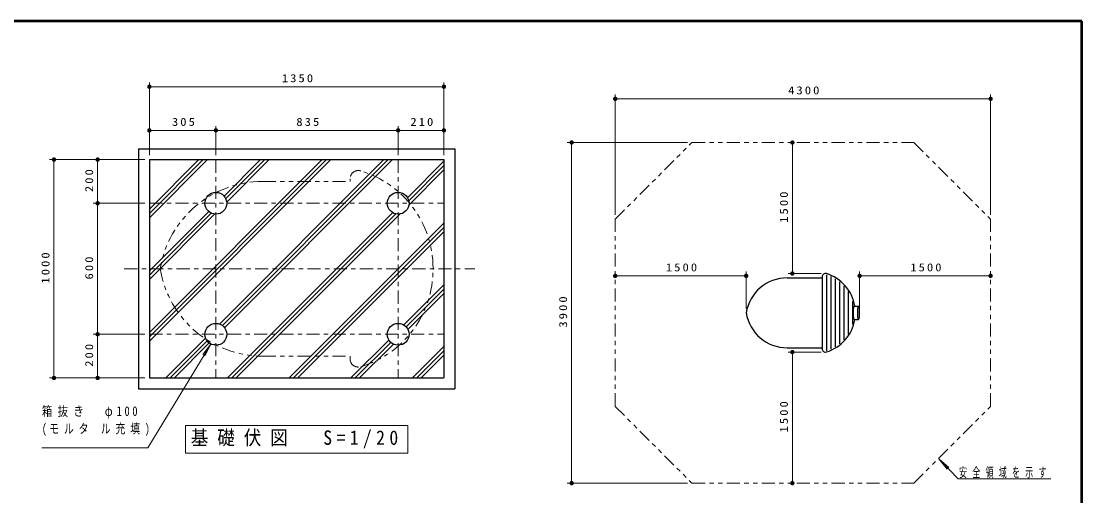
# Model space of a CAD drawing. Units: millimetres on the paper, scale 1:20. Extents: x -385 to 0, y -12 to 267.
# Drawn here: x -243 to 0, y 158.3 to 267 of the extents above; entities that cross this region are included whole.
import ezdxf

# ---------------------------------------------------------------- set-up
doc = ezdxf.new("R2010")
doc.units = ezdxf.units.MM
doc.linetypes.add('USER2', pattern=[6, 3, -1, 1, -1])
doc.linetypes.add('USER3', pattern=[8, 3, -1, 1, -1, 1, -1])
doc.layers.add('LY_1', color=7, linetype='Continuous', lineweight=13)
doc.layers.add('LY_2', color=7, linetype='Continuous', lineweight=13)
doc.styles.add('ＭＳ ゴシック', font='')
doc.styles.get('ＭＳ ゴシック').set_extended_font_data('MS Gothic')

# ---------------------------------------------------------------- blocks, each defined once
blk = doc.blocks.new('filled_dot')
at = {"color": 0, "linetype": 'Continuous', "lineweight": -2, "const_width": 1.25}
blk.add_lwpolyline([(-0.625, 0, 1), (0.625, 0, 1)], format="xyb", close=True, dxfattribs=at)

msp = doc.modelspace()

# ---------------------------------------------------------------- linework, layer by layer
at = {"layer": 'LY_1'}
for p, q in [((-213.641, 236.314), (-213.641, 253.007)), ((-146.141, 236.314), (-146.141, 253.007)), ((-213.641, 252.007), (-146.141, 252.007)), ((-106.897, 222.659), (-106.897, 250.232)), ((-106.897, 249.232), (-20.897, 249.232)), ((-20.897, 222.659), (-20.897, 250.232)), ((-213.641, 236.314), (-213.641, 243.007)), ((-198.391, 236.314), (-198.391, 243.007)), ((-156.641, 236.314), (-156.641, 243.007)), ((-146.141, 236.314), (-146.141, 243.007)), ((-213.641, 242.007), (-198.391, 242.007)), ((-198.391, 242.007), (-156.641, 242.007)), ((-156.641, 242.007), (-146.141, 242.007)), ((-90.324, 239.232), (-117.897, 239.232)), ((-116.897, 161.232), (-116.897, 239.232)), ((-66.308, 209.232), (-66.308, 239.232)), ((-214.641, 235.314), (-236.49, 235.314)), ((-235.49, 185.314), (-235.49, 235.314)), ((-214.641, 235.314), (-226.49, 235.314)), ((-225.49, 225.314), (-225.49, 235.314)), ((-213.641, 222.011), (-200.338, 235.314)), ((-213.641, 223.001), (-201.328, 235.314)), ((-213.641, 223.991), (-202.318, 235.314)), ((-213.641, 193.727), (-172.054, 235.314)), ((-213.641, 194.717), (-173.044, 235.314)), ((-213.641, 195.707), (-174.034, 235.314)), ((-197.541, 197.665), (-159.892, 235.314)), ((-196.897, 197.318), (-158.902, 235.314)), ((-196.519, 226.971), (-188.176, 235.314)), ((-196.4, 196.826), (-157.912, 235.314)), ((-196.127, 226.373), (-187.186, 235.314)), ((-195.908, 225.602), (-186.196, 235.314)), ((-154.485, 226.579), (-146.141, 234.922)), ((-154.204, 225.87), (-146.141, 233.932)), ((-154.174, 224.91), (-146.141, 232.942)), ((-214.641, 225.314), (-226.49, 225.314)), ((-225.49, 195.314), (-225.49, 225.314)), ((-213.641, 209.849), (-200.048, 223.442)), ((-213.641, 208.859), (-199.45, 223.049)), ((-213.641, 207.869), (-198.679, 222.83)), ((-195.75, 185.314), (-157.906, 223.157)), ((-194.76, 185.314), (-157.197, 222.876)), ((-193.77, 185.314), (-156.237, 222.847)), ((-181.607, 185.314), (-146.141, 220.78)), ((-180.618, 185.314), (-146.141, 219.79)), ((-179.628, 185.314), (-146.141, 218.8)), ((-76.897, 201.232), (-76.897, 209.696)), ((-59.746, 209.232), (-67.308, 209.232)), ((-50.897, 201.232), (-50.897, 209.696)), ((-155.334, 197.445), (-146.141, 206.638)), ((-106.897, 208.696), (-76.897, 208.696)), ((-50.897, 208.696), (-20.897, 208.696)), ((-154.792, 196.997), (-146.141, 205.648)), ((-154.392, 196.407), (-146.141, 204.658)), ((-214.641, 195.314), (-226.49, 195.314)), ((-225.49, 185.314), (-225.49, 195.314)), ((-209.892, 185.314), (-200.742, 194.464)), ((-214.012, 169.321), (-199.588, 193.077)), ((-208.902, 185.314), (-200.396, 193.82)), ((-207.912, 185.314), (-199.903, 193.323)), ((-199.588, 193.077), (-201.362, 190.658)), ((-199.588, 193.077), (-200.915, 190.387)), ((-167.465, 185.314), (-158.772, 194.007)), ((-166.475, 185.314), (-158.324, 193.465)), ((-165.485, 185.314), (-157.734, 193.065)), ((-153.323, 185.314), (-146.141, 192.496)), ((-152.333, 185.314), (-146.141, 191.506)), ((-151.343, 185.314), (-146.141, 190.516)), ((-59.746, 191.232), (-67.308, 191.232)), ((-66.308, 161.232), (-66.308, 191.232)), ((-214.641, 185.314), (-236.49, 185.314)), ((-214.641, 185.314), (-226.49, 185.314)), ((-154.391, 174.402), (-205.391, 174.402)), ((-205.391, 174.402), (-205.391, 168.102)), ((-154.391, 168.102), (-154.391, 174.402)), ((-238.259, 169.321), (-214.012, 169.321)), ((-205.391, 168.102), (-154.391, 168.102)), ((-32.757, 166.77), (-30.87, 164.438)), ((-32.757, 166.77), (-30.493, 164.801)), ((-28.344, 162.198), (-32.757, 166.77)), ((-90.324, 161.232), (-117.897, 161.232)), ((-28.344, 162.198), (-7.118, 162.198))]:
    msp.add_line(p, q, dxfattribs=at)
at = {"layer": 'LY_1', "linetype": 'USER3'}
for p, q in [((-106.897, 221.659), (-89.324, 239.232)), ((-89.324, 239.232), (-38.471, 239.232)), ((-38.471, 239.232), (-20.897, 221.659)), ((-167.666, 230.911), (-167.666, 230.314)), ((-187.662, 230.314), (-167.666, 230.314)), ((-106.897, 178.806), (-106.897, 221.659)), ((-20.897, 178.806), (-20.897, 221.659)), ((-148.641, 210.47), (-148.641, 210.157)), ((-187.662, 190.314), (-167.666, 190.314)), ((-167.666, 190.314), (-167.666, 189.716)), ((-106.897, 178.806), (-89.324, 161.232)), ((-38.471, 161.232), (-20.897, 178.806)), ((-89.324, 161.232), (-38.471, 161.232))]:
    msp.add_line(p, q, dxfattribs=at)
at = {"layer": 'LY_1', "lineweight": 25}
for p, q in [((-216.141, 237.814), (-216.141, 182.814)), ((-216.141, 237.814), (-143.641, 237.814)), ((-143.641, 237.814), (-143.641, 182.814)), ((-213.641, 235.314), (-213.641, 185.314)), ((-213.641, 235.314), (-146.141, 235.314)), ((-146.141, 235.314), (-146.141, 185.314)), ((-67.506, 208.232), (-59.507, 208.232)), ((-59.507, 208.471), (-59.507, 191.993)), ((-58.507, 208.922), (-58.507, 191.542)), ((-57.507, 208.548), (-57.507, 191.917)), ((-56.507, 208.028), (-56.507, 192.436)), ((-55.507, 207.332), (-55.507, 193.133)), ((-54.507, 206.399), (-54.507, 194.065)), ((-53.507, 205.097), (-53.507, 195.368)), ((-52.507, 202.932), (-52.507, 197.532)), ((-52.158, 201.732), (-51.158, 201.732)), ((-52.158, 198.732), (-51.158, 198.732)), ((-67.506, 192.232), (-59.507, 192.232)), ((-213.641, 185.314), (-146.141, 185.314)), ((-216.141, 182.814), (-143.641, 182.814))]:
    msp.add_line(p, q, dxfattribs=at)
at = {"layer": 'LY_1', "linetype": 'USER2'}
for p, q in [((-198.391, 235.314), (-198.391, 185.314)), ((-156.641, 235.314), (-156.641, 185.314)), ((-213.641, 225.314), (-146.141, 225.314)), ((-219.391, 210.314), (-139.032, 210.314)), ((-213.641, 195.314), (-146.141, 195.314))]:
    msp.add_line(p, q, dxfattribs=at)
at = {"layer": 'LY_1', "lineweight": 25}
msp.add_lwpolyline([(-52.158, 201.732), (-52.192, 201.719), (-52.225, 201.681), (-52.257, 201.618), (-52.288, 201.531), (-52.316, 201.422), (-52.342, 201.293), (-52.364, 201.145), (-52.383, 200.982), (-52.398, 200.806), (-52.409, 200.621), (-52.416, 200.428), (-52.418, 200.232), (-52.416, 200.036), (-52.409, 199.844), (-52.398, 199.658), (-52.383, 199.482), (-52.364, 199.319), (-52.342, 199.172), (-52.316, 199.042), (-52.288, 198.933), (-52.257, 198.846), (-52.225, 198.783), (-52.192, 198.745), (-52.158, 198.732)], dxfattribs=at)
msp.add_lwpolyline([(-51.158, 198.732), (-51.135, 198.738), (-51.112, 198.755), (-51.09, 198.783), (-51.069, 198.823), (-51.048, 198.873), (-51.027, 198.933), (-51.008, 199.004), (-50.99, 199.083), (-50.973, 199.172), (-50.958, 199.268), (-50.944, 199.372), (-50.932, 199.482), (-50.922, 199.598), (-50.913, 199.719), (-50.906, 199.844), (-50.901, 199.972), (-50.898, 200.102), (-50.897, 200.232), (-50.898, 200.363), (-50.901, 200.493), (-50.906, 200.621), (-50.913, 200.745), (-50.922, 200.866), (-50.932, 200.982), (-50.944, 201.093), (-50.958, 201.196), (-50.973, 201.293), (-50.99, 201.381), (-51.008, 201.461), (-51.027, 201.531), (-51.048, 201.592), (-51.069, 201.642), (-51.09, 201.681), (-51.112, 201.709), (-51.135, 201.727), (-51.158, 201.732), (-51.18, 201.727), (-51.203, 201.709), (-51.225, 201.681), (-51.247, 201.642), (-51.268, 201.592), (-51.288, 201.531), (-51.307, 201.461), (-51.325, 201.381), (-51.342, 201.293), (-51.357, 201.196), (-51.371, 201.093), (-51.383, 200.982), (-51.394, 200.866), (-51.402, 200.745), (-51.409, 200.621), (-51.414, 200.493), (-51.417, 200.363), (-51.418, 200.232), (-51.417, 200.102), (-51.414, 199.972), (-51.409, 199.844), (-51.402, 199.719), (-51.394, 199.598), (-51.383, 199.482), (-51.371, 199.372), (-51.357, 199.268), (-51.342, 199.172), (-51.325, 199.083), (-51.307, 199.004), (-51.288, 198.933), (-51.268, 198.873), (-51.247, 198.823), (-51.225, 198.783), (-51.203, 198.755), (-51.18, 198.738)], close=True, dxfattribs=at)
for centre in [(-198.391, 225.314), (-156.641, 225.314), (-198.391, 195.314), (-156.641, 195.314)]:
    msp.add_circle(centre, 2.5, dxfattribs=at)
at = {"layer": 'LY_1', "linetype": 'USER3'}
for centre, radius, start, end in [((-165.764, 230.911), 1.903, 73.34129, 179.99999), ((-171.88, 210.47), 23.239, 0, 73.34129), ((-187.662, 206.532), 23.781, 90, 170.85114), ((-187.662, 214.095), 23.781, 189.14886, 270), ((-171.88, 210.157), 23.239, 286.65871, 0), ((-165.764, 189.716), 1.903, 179.99999, 286.6587)]:
    msp.add_arc(centre, radius, start, end, dxfattribs=at)
at = {"layer": 'LY_1', "lineweight": 25}
for centre, radius, start, end in [((-58.746, 208.471), 0.761, 73.34129, 179.99999), ((-61.193, 200.295), 9.296, 9.28636, 73.34129), ((-67.506, 198.72), 9.512, 90, 170.85114), ((-67.506, 201.745), 9.512, 189.14886, 270), ((-61.193, 200.17), 9.296, 286.65871, 350.71391), ((-58.746, 191.993), 0.761, 179.99999, 286.6587)]:
    msp.add_arc(centre, radius, start, end, dxfattribs=at)
at = {"layer": 'LY_2', "lineweight": 50}
for p, q in [((0, 267), (-385, 267)), ((0, 0), (0, 267))]:
    msp.add_line(p, q, dxfattribs=at)

# ---------------------------------------------------------------- block references
at = {"layer": 'LY_1', "xscale": 0.4, "yscale": 0.4}
for p in [(-213.641, 252.007), (-106.897, 249.232), (-213.641, 242.007), (-106.897, 208.696), (-50.897, 208.696)]:
    msp.add_blockref('filled_dot', p, dxfattribs=at)
for p, rotation in [((-146.141, 252.007), 180), ((-20.897, 249.232), 180), ((-198.391, 242.007), 180), ((-156.641, 242.007), 180), ((-146.141, 242.007), 180), ((-116.897, 239.232), 270), ((-66.308, 239.232), 270), ((-235.49, 235.314), 270), ((-225.49, 235.314), 270), ((-225.49, 225.314), 90), ((-76.897, 208.696), 180), ((-66.308, 209.232), 90), ((-20.897, 208.696), 180), ((-225.49, 195.314), 90), ((-66.308, 191.232), 270), ((-235.49, 185.314), 90), ((-225.49, 185.314), 90), ((-116.897, 161.232), 90), ((-66.308, 161.232), 90)]:
    msp.add_blockref('filled_dot', p, dxfattribs=dict(at, rotation=rotation))

# ---------------------------------------------------------------- texts
at = {"layer": 'LY_1', "style": 'ＭＳ ゴシック'}
for s, insert, char_height, attachment_point in [('\\T1.33;\\W1.15;1350', (-179.468, 253.007), 1.833, 8), ('\\T1.33;\\W1.15;4300', (-63.469, 250.232), 1.833, 8), ('\\T1.33;\\W1.15;305', (-205.601, 243.007), 1.833, 8), ('\\T1.33;\\W1.15;835', (-177.099, 243.007), 1.833, 8), ('\\T1.33;\\W1.15;210', (-150.97, 243.007), 1.833, 8), ('\\T1.33;\\W1.15;1500', (-91.476, 209.696), 1.833, 8), ('\\T1.33;\\W1.15;1500', (-35.476, 209.696), 1.833, 8), ('\\T1.5;\\W0.8;箱抜き\u3000φ100', (-238.259, 178.821), 2.199, 1), ('\\T1.5;\\W0.75;(モルタ\\~ル充填)', (-238.259, 174.821), 2.199, 1), ('\\T1.5;\\W0.9;基礎伏図\u3000S=1/20', (-179.891, 171.252), 3.299, 5), ('\\T1.64;\\W0.6;安全領域を示す', (-28.118, 162.348), 2.199, 7)]:
    msp.add_mtext(s, dxfattribs=dict(at, insert=insert, char_height=char_height, attachment_point=attachment_point))
at = {"layer": 'LY_1', "char_height": 1.833, "attachment_point": 8, "rotation": 90, "style": 'ＭＳ ゴシック'}
for s, insert in [('\\T1.33;\\W1.15;200', (-226.49, 230.73)), ('\\T1.33;\\W1.15;1500', (-67.308, 224.653)), ('\\T1.33;\\W1.15;1000', (-236.49, 210.735)), ('\\T1.33;\\W1.15;600', (-226.49, 210.73)), ('\\T1.33;\\W1.15;3900', (-117.897, 200.66)), ('\\T1.33;\\W1.15;200', (-226.49, 190.73)), ('\\T1.33;\\W1.15;1500', (-67.308, 176.653))]:
    msp.add_mtext(s, dxfattribs=dict(at, insert=insert))

doc.saveas('drawing.dxf')
